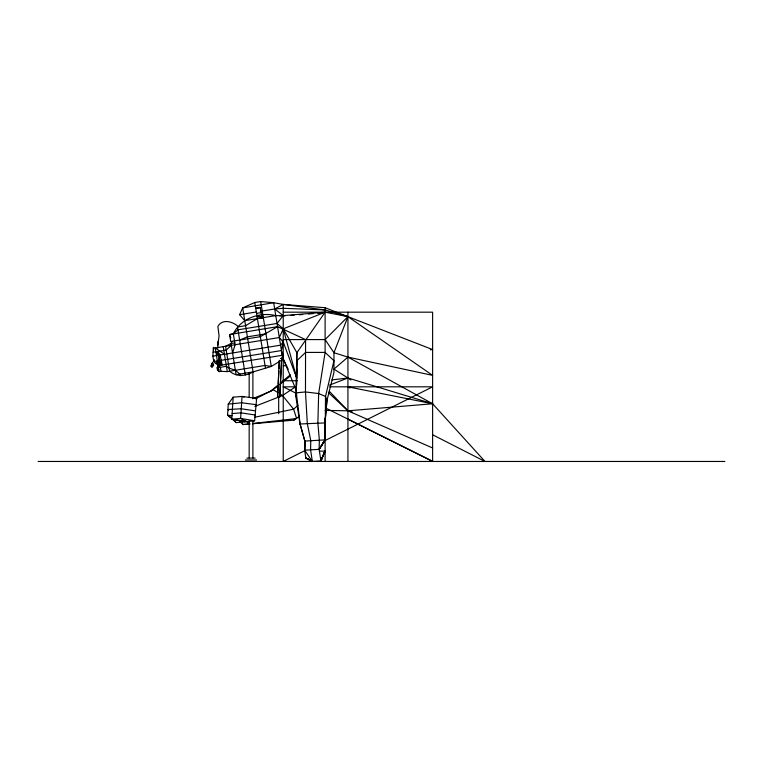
<?xml version="1.0" encoding="UTF-8"?>
<svg xmlns="http://www.w3.org/2000/svg" width="763" height="763" viewBox="0 0 763 763"><rect width="100%" height="100%" fill="white"/><g stroke="black" fill="none" stroke-linecap="round" stroke-linejoin="round"><path stroke-width="1.14" d="M296.282 390.351L283.226 358.887L283.226 354.204M296.702 384.714L296.883 352.697L283.226 328.853L277.036 323.455L237.98 329.816L233.335 333.841L229.568 334.556L230.693 341.509L260.355 336.683L277.56 326.65L305.572 339.583L305.477 391.953L307.327 423.675L310.789 440.718L310.57 449.855L312.353 461.462L305.829 457.953L304.637 450.208L304.857 441.071L300.107 423.99L296.33 392.792L296.883 360.708L305.572 352.411L325.114 352.411L333.956 360.708L325.505 396.455L325.172 439.86L319.144 449.35L320.918 460.947L312.267 461.462L305.829 457.953L312.325 461.462L304.637 450.208L304.942 441.071L304.723 450.208M430.265 349.778L432.621 349.568L347.928 316.655L325.114 312.181L283.226 315.615L275.758 315.615L244.751 320.66L239.601 314.69L242.682 307.909L254.785 302.491L260.698 301.538L273.659 302.72L282.882 359.383L271.266 366.478L265.028 365.458L227.288 371.6L221.022 371.323L220.364 367.299L213.745 361.557L212.867 356.178L213.354 347.709L215.271 347.957L279.325 337.532L283.226 341.938L296.683 378L296.883 369.111M239.658 421.386L243.063 424.571L249.215 423.913L249.32 420.728M234.813 342.902L231.017 343.522L225.562 346.278L229.625 371.219C236.549 377.113 245.629 376.245 253.087 371.905L242.682 307.909L273.659 302.72L283.226 304.418L325.114 307.708L347.928 316.655L333.956 352.697L333.956 372.43L326.936 400.632L324.981 422.931L325.172 439.86L304.857 441.071L300.002 423.99L295.872 396.636L296.883 352.697L325.114 312.181L283.226 328.853L279.325 337.532M277.589 396.96L279.287 360.279M281.642 358.009L279.697 396.703L278.838 397.18L277.598 396.894L278.094 386.278M278.209 383.932L278.857 371.037M278.972 368.691L279.325 361.652M277.494 396.77L278.657 397.389L279.792 396.903L281.681 359.383M228.242 404.132L227.574 415.148L236.282 422.626L254.623 420.794L256.645 398.391L242.033 396.436L233.182 397.17L228.242 404.132L241.633 402.769L256.082 404.657M233.182 397.17L231.78 419.173L245.133 421.882L245.409 420.651L249.215 423.913M304.637 450.208L319.144 449.35L325.095 439.86L324.981 422.931L326.936 400.632L325.505 396.455L318.648 393.555L305.477 391.953L296.33 392.792L295.872 396.636M220.173 354.995L217.989 364.714L221.728 364.104L220.173 354.995L217.722 351.476L216.511 355.587M288.223 369.235L283.226 358.887L281.442 350.551L283.226 341.938L280.565 345.172L212.867 356.178M221.365 360.317L221.823 365.115L219.83 364.418L221.041 360.374M232.562 352.973L235.109 344.723L233.335 333.841C240.65 318.476 259.687 311.628 275.758 315.615M277.455 396.626L278.037 396.188M277.56 396.827L279.763 396.77M320.88 460.947L324.971 451.133L320.861 460.947L324.971 451.133L320.899 460.947L324.971 451.133L319.335 451.133M213.716 363.722C211.713 370.541 209.596 365.868 212.81 362.11M212.629 362.74L211.074 366.087L211.675 365.677M213.535 364.39L212.333 366.908L212.028 365.811M232.057 341.29L231.017 343.522L236.091 374.671L253.087 371.905L271.266 366.478L260.698 301.538M221.022 371.323L219.115 371.629L217.465 370.026L217.102 367.833L218.151 365.706L282.215 355.291L283.226 358.877M215.939 363.589L217.379 360.966M319.077 449.35L325.095 439.86M325.172 439.86L319.115 449.35L319.363 440.203L317.885 423.131L318.648 393.555L325.114 352.411L325.114 307.708M277.036 323.455L283.226 315.615L274.68 308.986L260.269 311.333M347.47 317.15L347.928 316.655L432.621 375.377L347.928 357.113L333.956 352.697L325.114 339.583L283.226 339.583M281.595 358.143L280.498 358.505M325.114 339.583L347.928 316.655L325.114 309.95L283.226 304.418L274.68 308.986L283.226 308.3L325.114 309.95M231.323 345.343L226.182 350.093L213.096 352.229M297.961 405.344L293.593 409.178L254.508 417.285M214.06 359.726L214.079 360.804M277.713 385.325L270.541 391.343L252.505 398.706M280.402 383.074L290.274 374.814M252.524 423.751L293.889 420.136L295.71 418.629M299.354 416.321L293.889 420.136M277.77 386.107L271.447 390.799M279.573 384.657L290.379 375.959M295.958 386.507L282.539 395.539L254.871 406.402M255.414 398.839L273.268 389.731L277.904 392.64M305.219 450.475L283.226 461.462L283.226 304.418M325.114 440.528L432.621 386.822L329.673 386.822M239.639 340.05L247.384 336.845L265.953 333.822M329.454 385.143L347.928 378L432.621 403.761L484.982 461.462L432.621 434.786M255.691 308.061L260.269 307.317L261.738 316.321L257.16 317.065M255.786 308.624L260.364 307.88M239.601 314.69L256.33 311.972M256.559 313.364L261.137 312.62M277.56 326.65L229.568 334.556L230.808 337.923M213.745 361.557L281.442 350.551M217.102 367.833L226.43 366.316L229.119 368.128L235.376 370.284L239.878 374.051L240.164 375.777M217.465 370.026L218.819 369.807M331.953 379.907L347.928 378L350.885 379.984M261.471 314.69L263.483 317.913L257.408 318.6L245.572 325.696L237.522 327.003L245.314 374.938M252.677 423.522L296.616 418.525L293.593 409.178L282.539 395.539L279.754 393.794M250.159 423.951L243.063 424.571L242.272 422.712M232.133 413.584L240.984 412.85L255.147 415.005M347.928 378L333.956 369.111L347.928 357.113L432.621 403.761L347.928 410.818L325.114 410.37M285.133 315.93L279.639 315.882M290.76 315.462L294.136 315.186M299.268 314.766L302.739 314.49M308.538 314.013L313.173 313.631M317.809 313.25L322.444 312.878M300.002 423.99L325.086 422.921M253.097 398.41L256.645 398.391M283.226 312.181L432.621 312.181L432.621 461.462L347.928 419.116M283.226 365.706L286.602 365.706M283.226 380.727L297.341 380.727M296.025 386.822L283.226 386.822L296.836 393.632M246.888 458.105L255.119 458.105M245.428 459.975L256.578 459.975M38.15 461.462L724.85 461.462M232 415.74L227.574 415.148L230.598 417.266M255.519 410.895L241.242 408.768L227.918 409.531L228.652 410.036M254.623 420.794L240.631 418.429L231.78 419.173L246.163 421.357L240.631 418.429L242.033 396.436L244.141 397.094M432.621 403.761L347.928 386.822L349.998 387.995M352.506 412.115L347.928 410.818L328.491 392.687M256.893 315.434L263.483 317.913M432.621 447.986L347.928 410.818L329.187 391.114M326.144 408.281L433.06 461.462M305.829 457.953L312.305 461.462M217.865 345.248L219.076 335.796L217.865 326.469C222.138 318.486 232.686 321.442 238.132 326.469M224.475 354.29L215.271 347.957L219.115 371.629M233.84 420.327L236.282 422.626M213.974 360.937L213.688 360.26A1.211 0.858 32.3 0 1 213.964 359.821M283.226 328.853L296.683 378M217.865 341.519L217.798 348.157M254.785 302.491L265.524 368.491M223.235 346.66L227.288 371.6M217.722 351.476L219.83 364.418M213.354 347.709L213.716 349.893M347.928 312.181L347.928 461.462M325.114 418.42L325.114 461.462M278.676 396.865L278.676 413.727M252.887 372.525L252.887 397.428M252.887 421.147L252.887 457.905M249.167 372.582L249.167 397.466M249.167 421.176L249.167 457.914"/></g></svg>
